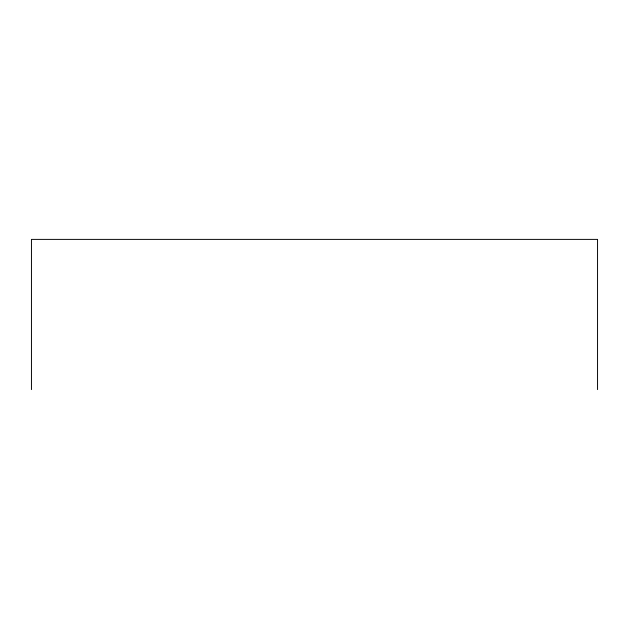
<?xml version="1.0" encoding="UTF-8"?>
<svg xmlns="http://www.w3.org/2000/svg" width="629" height="629" viewBox="0 0 629 629"><rect width="100%" height="100%" fill="white"/><g stroke="black" fill="none" stroke-linecap="round" stroke-linejoin="round"><path stroke-width="0.94" d="M597.55 389.61L597.55 239.39L31.45 239.39L31.45 389.61"/></g></svg>
